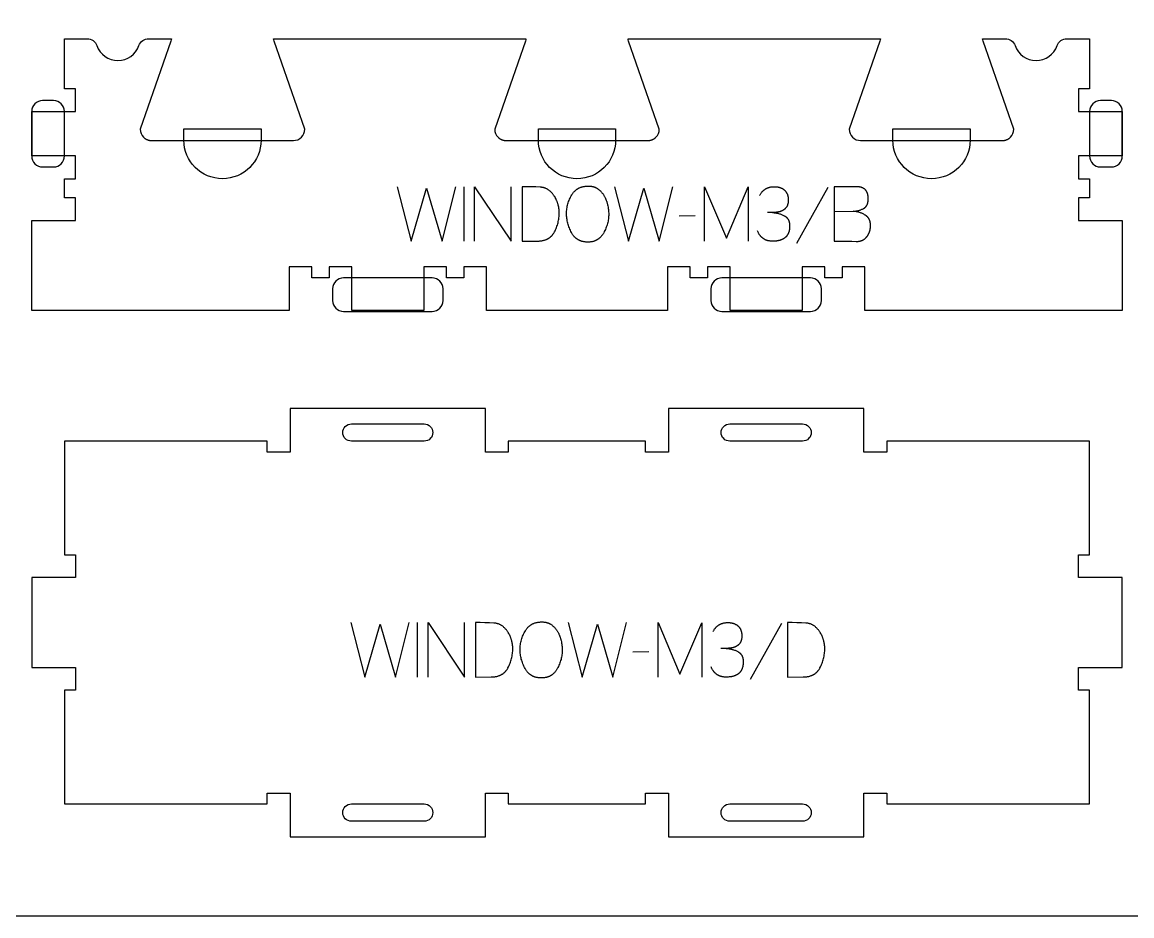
# Model space of a CAD drawing. Extents: x 0 to 4485, y 0 to 8771.
# Drawn here: x 1593 to 2203, y 3763 to 4254 of the extents above; entities that cross this region are included whole.
import ezdxf

# ---------------------------------------------------------------- set-up
doc = ezdxf.new("R2010")
doc.units = 0
for name, color, linetype in [('0_SHEET_SPRUCEPLY_2440X122', 1, 'CONTINUOUS'), ('1_ANYTOOL_1MMDEEP_LABELS_S', 2, 'CONTINUOUS'), ('3_ANYTOOL_CUTTHROUGH_INSID', 4, 'CONTINUOUS'), ('4_ANYTOOL_CUTTHROUGH_OUTSI', 5, 'CONTINUOUS'), ('5_ANYTOOL_HALF_MILL_9MM_IN', 3, 'CONTINUOUS')]:
    doc.layers.add(name, color=color, linetype=linetype)

msp = doc.modelspace()

# ---------------------------------------------------------------- linework, layer by layer
at = {"layer": '0_SHEET_SPRUCEPLY_2440X122'}
msp.add_lwpolyline([(371.7, 4982.59), (371.7, 3762.59), (2811.7, 3762.59), (2811.7, 4982.59)], close=True, dxfattribs=at)
at = {"layer": '1_ANYTOOL_1MMDEEP_LABELS_S', "color": 2}
for points in [[(1799.27, 4163.51), (1806.98, 4133.51), (1815.42, 4162.61), (1823.91, 4133.51), (1831.41, 4163.51)], [(1835.78, 4163.51), (1835.78, 4133.51)], [(1841.78, 4133.51), (1841.78, 4163.51), (1861.84, 4133.51), (1861.84, 4163.51)], [(1918.67, 4163.51), (1926.38, 4133.51), (1934.82, 4162.61), (1943.31, 4133.51), (1950.81, 4163.51)], [(1968.17, 4133.51), (1968.17, 4163.51), (1980.17, 4135.14), (1992.17, 4163.38), (1992.17, 4133.51)], [(1998.42, 4158.58), (1998.58, 4158.89), (1998.75, 4159.18), (1998.92, 4159.46), (1999.09, 4159.74), (1999.28, 4160), (1999.47, 4160.26), (1999.66, 4160.5), (1999.76, 4160.62), (1999.87, 4160.74), (1999.97, 4160.85), (2000.08, 4160.97), (2000.18, 4161.07), (2000.29, 4161.18), (2000.4, 4161.29), (2000.51, 4161.39), (2000.62, 4161.49), (2000.74, 4161.59), (2000.86, 4161.68), (2000.97, 4161.77), (2001.09, 4161.86), (2001.21, 4161.95), (2001.34, 4162.04), (2001.46, 4162.12), (2001.59, 4162.2), (2001.71, 4162.28), (2001.84, 4162.36), (2001.97, 4162.43), (2002.1, 4162.5), (2002.24, 4162.57), (2002.37, 4162.63), (2002.51, 4162.7), (2002.65, 4162.76), (2002.79, 4162.82), (2002.93, 4162.87), (2003.07, 4162.93), (2003.21, 4162.98), (2003.36, 4163.03), (2003.51, 4163.08), (2003.66, 4163.12), (2003.96, 4163.2), (2004.27, 4163.28), (2004.58, 4163.34), (2004.91, 4163.39), (2005.23, 4163.43), (2005.57, 4163.47), (2005.91, 4163.49), (2006.26, 4163.51), (2006.61, 4163.51), (2006.82, 4163.51), (2007.03, 4163.5), (2007.23, 4163.49), (2007.44, 4163.48), (2007.64, 4163.47), (2007.83, 4163.45), (2008.03, 4163.42), (2008.22, 4163.39), (2008.41, 4163.36), (2008.6, 4163.33), (2008.79, 4163.29), (2008.97, 4163.25), (2009.15, 4163.2), (2009.33, 4163.15), (2009.51, 4163.1), (2009.68, 4163.04), (2009.85, 4162.98), (2010.02, 4162.91), (2010.18, 4162.85), (2010.35, 4162.77), (2010.51, 4162.7), (2010.67, 4162.62), (2010.82, 4162.54), (2010.98, 4162.45), (2011.13, 4162.36), (2011.28, 4162.27), (2011.42, 4162.17), (2011.57, 4162.07), (2011.71, 4161.96), (2011.85, 4161.85), (2011.98, 4161.74), (2012.12, 4161.63), (2012.25, 4161.51), (2012.37, 4161.38), (2012.49, 4161.26), (2012.61, 4161.13), (2012.73, 4161), (2012.84, 4160.86), (2012.94, 4160.72), (2013.04, 4160.58), (2013.14, 4160.44), (2013.23, 4160.29), (2013.32, 4160.14), (2013.4, 4159.99), (2013.48, 4159.83), (2013.56, 4159.67), (2013.63, 4159.51), (2013.7, 4159.34), (2013.76, 4159.17), (2013.82, 4159), (2013.87, 4158.83), (2013.92, 4158.65), (2013.97, 4158.47), (2014.01, 4158.28), (2014.05, 4158.1), (2014.08, 4157.91), (2014.11, 4157.71), (2014.13, 4157.51), (2014.16, 4157.31), (2014.17, 4157.11), (2014.18, 4156.91), (2014.19, 4156.7), (2014.2, 4156.48), (2014.19, 4155.93), (2014.18, 4155.59), (2014.15, 4155.27), (2014.12, 4154.96), (2014.08, 4154.66), (2014.06, 4154.51), (2014.03, 4154.37), (2014, 4154.22), (2013.97, 4154.09), (2013.94, 4153.95), (2013.91, 4153.81), (2013.87, 4153.68), (2013.83, 4153.55), (2013.79, 4153.43), (2013.74, 4153.31), (2013.7, 4153.18), (2013.65, 4153.07), (2013.6, 4152.95), (2013.54, 4152.84), (2013.49, 4152.73), (2013.43, 4152.62), (2013.37, 4152.51), (2013.31, 4152.41), (2013.24, 4152.31), (2013.18, 4152.21), (2013.11, 4152.12), (2013.04, 4152.03), (2012.89, 4151.85), (2012.74, 4151.67), (2012.58, 4151.51), (2012.42, 4151.35), (2012.34, 4151.27), (2012.26, 4151.2), (2012.18, 4151.13), (2012.09, 4151.05), (2012.01, 4150.98), (2011.92, 4150.91), (2011.83, 4150.85), (2011.74, 4150.78), (2011.65, 4150.72), (2011.56, 4150.66), (2011.47, 4150.6), (2011.37, 4150.54), (2011.28, 4150.48), (2011.18, 4150.43), (2011.09, 4150.37), (2010.99, 4150.32), (2010.89, 4150.27), (2010.79, 4150.22), (2010.69, 4150.18), (2010.59, 4150.13), (2010.48, 4150.09), (2010.38, 4150.05), (2010.17, 4149.97), (2009.95, 4149.9), (2009.73, 4149.83), (2009.51, 4149.76), (2009.29, 4149.7), (2009.07, 4149.65), (2008.84, 4149.6), (2008.61, 4149.55), (2008.38, 4149.51), (2008.15, 4149.47), (2007.91, 4149.44), (2007.68, 4149.41), (2007.44, 4149.38), (2007.2, 4149.36), (2006.95, 4149.35), (2006.71, 4149.33), (2006.46, 4149.33), (2002.75, 4149.28)], [(2035.97, 4163.04), (2018.78, 4132.27)], [(2039.39, 4149.84), (2049.94, 4149.97), (2050.34, 4150), (2050.73, 4150.04), (2051.12, 4150.09), (2051.5, 4150.15), (2051.88, 4150.21), (2052.25, 4150.29), (2052.61, 4150.37), (2052.97, 4150.47), (2053.33, 4150.57), (2053.68, 4150.68), (2054.02, 4150.8), (2054.36, 4150.93), (2054.69, 4151.07), (2055.02, 4151.21), (2055.34, 4151.37), (2055.66, 4151.53), (2055.74, 4151.58), (2055.81, 4151.62), (2055.89, 4151.67), (2055.96, 4151.71), (2056.04, 4151.76), (2056.11, 4151.81), (2056.18, 4151.86), (2056.25, 4151.91), (2056.31, 4151.97), (2056.38, 4152.02), (2056.45, 4152.08), (2056.51, 4152.14), (2056.57, 4152.2), (2056.64, 4152.26), (2056.7, 4152.32), (2056.76, 4152.38), (2056.81, 4152.45), (2056.87, 4152.51), (2056.93, 4152.58), (2056.98, 4152.65), (2057.03, 4152.72), (2057.09, 4152.79), (2057.14, 4152.87), (2057.19, 4152.94), (2057.23, 4153.02), (2057.28, 4153.09), (2057.33, 4153.17), (2057.37, 4153.25), (2057.42, 4153.33), (2057.46, 4153.42), (2057.5, 4153.5), (2057.54, 4153.58), (2057.58, 4153.67), (2057.62, 4153.76), (2057.69, 4153.94), (2057.75, 4154.13), (2057.81, 4154.32), (2057.87, 4154.51), (2057.92, 4154.72), (2057.97, 4154.92), (2058.01, 4155.14), (2058.05, 4155.36), (2058.08, 4155.58), (2058.1, 4155.81), (2058.13, 4156.04), (2058.14, 4156.29), (2058.16, 4156.53), (2058.16, 4156.78), (2058.17, 4157.04), (2058.16, 4157.44), (2058.15, 4157.63), (2058.14, 4157.82), (2058.13, 4158.01), (2058.11, 4158.2), (2058.09, 4158.38), (2058.06, 4158.56), (2058.03, 4158.73), (2058, 4158.9), (2057.97, 4159.07), (2057.93, 4159.24), (2057.89, 4159.4), (2057.85, 4159.56), (2057.8, 4159.72), (2057.75, 4159.87), (2057.69, 4160.02), (2057.64, 4160.17), (2057.58, 4160.31), (2057.51, 4160.45), (2057.45, 4160.59), (2057.38, 4160.72), (2057.3, 4160.86), (2057.23, 4160.98), (2057.15, 4161.11), (2057.06, 4161.23), (2056.98, 4161.35), (2056.89, 4161.46), (2056.79, 4161.58), (2056.7, 4161.68), (2056.6, 4161.79), (2056.49, 4161.89), (2056.39, 4161.99), (2056.28, 4162.09), (2056.17, 4162.18), (2056.05, 4162.27), (2055.93, 4162.36), (2055.81, 4162.44), (2055.68, 4162.52), (2055.55, 4162.6), (2055.42, 4162.68), (2055.29, 4162.75), (2055.15, 4162.81), (2055.01, 4162.88), (2054.86, 4162.94), (2054.71, 4163), (2054.56, 4163.05), (2054.41, 4163.11), (2054.25, 4163.16), (2054.09, 4163.2), (2053.92, 4163.24), (2053.75, 4163.28), (2053.58, 4163.32), (2053.41, 4163.35), (2053.23, 4163.38), (2053.05, 4163.41), (2052.86, 4163.43), (2052.68, 4163.45), (2052.48, 4163.47), (2052.29, 4163.49), (2051.89, 4163.51), (2051.48, 4163.51), (2039.39, 4163.51)], [(2039.39, 4163.51), (2039.39, 4133.51), (2049.08, 4133.51), (2051.61, 4133.43), (2051.84, 4133.42), (2052.06, 4133.42), (2052.29, 4133.43), (2052.51, 4133.44), (2052.72, 4133.46), (2052.93, 4133.48), (2053.14, 4133.51), (2053.35, 4133.54), (2053.55, 4133.58), (2053.76, 4133.62), (2053.95, 4133.67), (2054.15, 4133.73), (2054.34, 4133.79), (2054.53, 4133.86), (2054.71, 4133.93), (2054.89, 4134.01), (2055.07, 4134.09), (2055.25, 4134.18), (2055.42, 4134.28), (2055.59, 4134.38), (2055.75, 4134.48), (2055.92, 4134.6), (2056.08, 4134.71), (2056.23, 4134.84), (2056.39, 4134.96), (2056.54, 4135.1), (2056.68, 4135.24), (2056.83, 4135.38), (2056.97, 4135.53), (2057.11, 4135.69), (2057.24, 4135.85), (2057.37, 4136.02), (2057.5, 4136.19), (2057.62, 4136.36), (2057.74, 4136.53), (2057.86, 4136.71), (2057.97, 4136.88), (2058.08, 4137.06), (2058.18, 4137.24), (2058.28, 4137.42), (2058.38, 4137.6), (2058.47, 4137.78), (2058.56, 4137.96), (2058.64, 4138.14), (2058.72, 4138.33), (2058.79, 4138.51), (2058.87, 4138.7), (2058.93, 4138.88), (2058.99, 4139.07), (2059.05, 4139.26), (2059.11, 4139.45), (2059.16, 4139.65), (2059.21, 4139.84), (2059.25, 4140.03), (2059.29, 4140.23), (2059.32, 4140.43), (2059.35, 4140.62), (2059.38, 4140.82), (2059.4, 4141.02), (2059.42, 4141.22), (2059.43, 4141.43), (2059.44, 4141.63), (2059.45, 4141.83), (2059.45, 4142.04), (2059.45, 4142.29), (2059.44, 4142.54), (2059.43, 4142.78), (2059.41, 4143.02), (2059.38, 4143.26), (2059.35, 4143.49), (2059.31, 4143.71), (2059.27, 4143.93), (2059.22, 4144.15), (2059.17, 4144.36), (2059.11, 4144.57), (2059.04, 4144.77), (2058.97, 4144.97), (2058.89, 4145.16), (2058.81, 4145.35), (2058.72, 4145.54), (2058.68, 4145.63), (2058.63, 4145.72), (2058.58, 4145.81), (2058.53, 4145.89), (2058.48, 4145.98), (2058.42, 4146.07), (2058.37, 4146.15), (2058.31, 4146.23), (2058.26, 4146.32), (2058.2, 4146.4), (2058.14, 4146.48), (2058.07, 4146.55), (2058.01, 4146.63), (2057.95, 4146.71), (2057.88, 4146.78), (2057.81, 4146.86), (2057.74, 4146.93), (2057.67, 4147), (2057.6, 4147.07), (2057.53, 4147.14), (2057.45, 4147.21), (2057.38, 4147.28), (2057.22, 4147.41), (2057.06, 4147.54), (2056.89, 4147.66), (2056.72, 4147.78), (2056.54, 4147.89), (2056.17, 4148.11), (2055.8, 4148.31), (2055.42, 4148.5), (2055.03, 4148.69), (2054.64, 4148.86), (2054.24, 4149.02), (2053.84, 4149.16), (2053.43, 4149.3), (2053.01, 4149.42), (2052.59, 4149.54), (2052.17, 4149.64), (2051.73, 4149.73), (2051.29, 4149.8), (2050.85, 4149.87), (2050.4, 4149.93), (2049.94, 4149.97)], [(2005.54, 4149.28), (2005.97, 4149.26), (2006.41, 4149.22), (2006.84, 4149.17), (2007.26, 4149.11), (2007.68, 4149.04), (2008.09, 4148.96), (2008.51, 4148.87), (2008.91, 4148.76), (2009.31, 4148.65), (2009.71, 4148.52), (2010.11, 4148.39), (2010.5, 4148.24), (2010.88, 4148.08), (2011.26, 4147.92), (2011.64, 4147.74), (2012.01, 4147.55), (2012.19, 4147.45), (2012.37, 4147.34), (2012.45, 4147.29), (2012.54, 4147.23), (2012.62, 4147.18), (2012.7, 4147.12), (2012.78, 4147.06), (2012.86, 4147), (2012.94, 4146.94), (2013.01, 4146.87), (2013.09, 4146.81), (2013.16, 4146.74), (2013.23, 4146.68), (2013.3, 4146.61), (2013.37, 4146.54), (2013.44, 4146.47), (2013.5, 4146.4), (2013.57, 4146.33), (2013.63, 4146.26), (2013.69, 4146.18), (2013.75, 4146.1), (2013.81, 4146.03), (2013.87, 4145.95), (2013.92, 4145.87), (2013.98, 4145.79), (2014.03, 4145.71), (2014.08, 4145.62), (2014.13, 4145.54), (2014.18, 4145.45), (2014.23, 4145.37), (2014.27, 4145.28), (2014.32, 4145.19), (2014.36, 4145.1), (2014.4, 4145.01), (2014.44, 4144.91), (2014.48, 4144.82), (2014.55, 4144.63), (2014.62, 4144.43), (2014.68, 4144.23), (2014.73, 4144.03), (2014.78, 4143.81), (2014.82, 4143.6), (2014.86, 4143.38), (2014.89, 4143.15), (2014.92, 4142.92), (2014.94, 4142.69), (2014.95, 4142.45), (2014.96, 4142.2), (2014.97, 4141.95), (2014.96, 4141.68), (2014.96, 4141.4), (2014.94, 4141.13), (2014.93, 4140.87), (2014.91, 4140.61), (2014.88, 4140.36), (2014.85, 4140.11), (2014.81, 4139.86), (2014.77, 4139.62), (2014.72, 4139.39), (2014.67, 4139.16), (2014.62, 4138.93), (2014.56, 4138.72), (2014.49, 4138.5), (2014.42, 4138.29), (2014.34, 4138.09), (2014.26, 4137.89), (2014.18, 4137.69), (2014.09, 4137.5), (2014, 4137.32), (2013.9, 4137.14), (2013.79, 4136.96), (2013.68, 4136.79), (2013.57, 4136.63), (2013.45, 4136.47), (2013.33, 4136.31), (2013.2, 4136.16), (2013.13, 4136.09), (2013.06, 4136.02), (2012.99, 4135.94), (2012.92, 4135.87), (2012.85, 4135.81), (2012.78, 4135.74), (2012.71, 4135.67), (2012.63, 4135.61), (2012.48, 4135.48), (2012.32, 4135.36), (2012.16, 4135.24), (2012, 4135.13), (2011.83, 4135.02), (2011.66, 4134.91), (2011.48, 4134.81), (2011.31, 4134.71), (2011.12, 4134.62), (2010.94, 4134.53), (2010.75, 4134.44), (2010.56, 4134.36), (2010.36, 4134.28), (2010.16, 4134.21), (2009.96, 4134.14), (2009.75, 4134.07), (2009.54, 4134), (2009.33, 4133.94), (2009.11, 4133.89), (2008.89, 4133.84), (2008.67, 4133.79), (2008.44, 4133.74), (2008.21, 4133.7), (2007.98, 4133.67), (2007.74, 4133.63), (2007.25, 4133.58), (2006.75, 4133.54), (2006.24, 4133.52), (2005.71, 4133.51), (2005.33, 4133.52), (2004.95, 4133.53), (2004.59, 4133.56), (2004.23, 4133.6), (2003.88, 4133.65), (2003.7, 4133.68), (2003.53, 4133.71), (2003.36, 4133.75), (2003.2, 4133.78), (2003.03, 4133.82), (2002.87, 4133.87), (2002.71, 4133.91), (2002.55, 4133.96), (2002.39, 4134.01), (2002.24, 4134.07), (2002.08, 4134.13), (2001.93, 4134.18), (2001.78, 4134.25), (2001.63, 4134.31), (2001.49, 4134.38), (2001.35, 4134.45), (2001.2, 4134.53), (2001.06, 4134.6), (2000.93, 4134.68), (2000.79, 4134.76), (2000.66, 4134.85), (2000.52, 4134.94), (2000.39, 4135.03), (2000.26, 4135.12), (2000.14, 4135.22), (2000.01, 4135.31), (1999.89, 4135.42), (1999.77, 4135.52), (1999.65, 4135.63), (1999.53, 4135.74), (1999.42, 4135.85), (1999.31, 4135.97), (1999.2, 4136.08), (1999.09, 4136.21), (1998.98, 4136.33), (1998.87, 4136.46), (1998.77, 4136.59), (1998.67, 4136.72), (1998.57, 4136.85), (1998.47, 4136.99), (1998.38, 4137.13), (1998.28, 4137.27), (1998.19, 4137.42), (1998.1, 4137.57), (1997.93, 4137.88), (1997.76, 4138.19), (1997.6, 4138.52), (1997.45, 4138.86), (1997.31, 4139.21)], [(1963.02, 4147.4), (1954.24, 4147.31)], [(1773.73, 3923.84), (1781.44, 3893.84), (1789.89, 3922.94), (1798.37, 3893.84), (1805.87, 3923.84)], [(1810.24, 3923.84), (1810.24, 3893.84)], [(1816.24, 3893.84), (1816.24, 3923.84), (1836.3, 3893.84), (1836.3, 3923.84)], [(1893.13, 3923.84), (1900.84, 3893.84), (1909.29, 3922.94), (1917.77, 3893.84), (1925.27, 3923.84)], [(1942.63, 3893.84), (1942.63, 3923.84), (1954.63, 3895.47), (1966.63, 3923.71), (1966.63, 3893.84)], [(1972.89, 3918.91), (1973.05, 3919.21), (1973.21, 3919.51), (1973.38, 3919.79), (1973.56, 3920.07), (1973.74, 3920.33), (1973.93, 3920.59), (1974.13, 3920.83), (1974.23, 3920.95), (1974.33, 3921.07), (1974.43, 3921.18), (1974.54, 3921.29), (1974.65, 3921.4), (1974.75, 3921.51), (1974.86, 3921.61), (1974.98, 3921.72), (1975.09, 3921.82), (1975.2, 3921.91), (1975.32, 3922.01), (1975.44, 3922.1), (1975.56, 3922.19), (1975.68, 3922.28), (1975.8, 3922.36), (1975.92, 3922.45), (1976.05, 3922.53), (1976.18, 3922.61), (1976.31, 3922.68), (1976.44, 3922.76), (1976.57, 3922.83), (1976.7, 3922.9), (1976.84, 3922.96), (1976.97, 3923.03), (1977.11, 3923.09), (1977.25, 3923.15), (1977.39, 3923.2), (1977.53, 3923.26), (1977.68, 3923.31), (1977.82, 3923.36), (1977.97, 3923.4), (1978.12, 3923.45), (1978.42, 3923.53), (1978.73, 3923.6), (1979.05, 3923.67), (1979.37, 3923.72), (1979.7, 3923.76), (1980.03, 3923.8), (1980.37, 3923.82), (1980.72, 3923.83), (1981.07, 3923.84), (1981.28, 3923.84), (1981.49, 3923.83), (1981.7, 3923.82), (1981.9, 3923.81), (1982.1, 3923.79), (1982.3, 3923.77), (1982.49, 3923.75), (1982.69, 3923.72), (1982.88, 3923.69), (1983.07, 3923.65), (1983.25, 3923.62), (1983.43, 3923.57), (1983.62, 3923.53), (1983.79, 3923.48), (1983.97, 3923.42), (1984.14, 3923.37), (1984.31, 3923.31), (1984.48, 3923.24), (1984.65, 3923.17), (1984.81, 3923.1), (1984.97, 3923.03), (1985.13, 3922.95), (1985.29, 3922.86), (1985.44, 3922.78), (1985.59, 3922.69), (1985.74, 3922.59), (1985.89, 3922.5), (1986.03, 3922.39), (1986.17, 3922.29), (1986.31, 3922.18), (1986.45, 3922.07), (1986.58, 3921.95), (1986.71, 3921.83), (1986.84, 3921.71), (1986.96, 3921.59), (1987.08, 3921.46), (1987.19, 3921.32), (1987.3, 3921.19), (1987.4, 3921.05), (1987.51, 3920.91), (1987.6, 3920.77), (1987.69, 3920.62), (1987.78, 3920.47), (1987.87, 3920.32), (1987.95, 3920.16), (1988.02, 3920), (1988.09, 3919.84), (1988.16, 3919.67), (1988.22, 3919.5), (1988.28, 3919.33), (1988.34, 3919.15), (1988.39, 3918.98), (1988.43, 3918.8), (1988.47, 3918.61), (1988.51, 3918.42), (1988.54, 3918.23), (1988.57, 3918.04), (1988.6, 3917.84), (1988.62, 3917.64), (1988.64, 3917.44), (1988.65, 3917.23), (1988.66, 3917.02), (1988.66, 3916.81), (1988.65, 3916.25), (1988.64, 3915.92), (1988.62, 3915.6), (1988.59, 3915.29), (1988.55, 3914.98), (1988.52, 3914.84), (1988.5, 3914.69), (1988.47, 3914.55), (1988.44, 3914.41), (1988.4, 3914.28), (1988.37, 3914.14), (1988.33, 3914.01), (1988.29, 3913.88), (1988.25, 3913.76), (1988.21, 3913.63), (1988.16, 3913.51), (1988.11, 3913.39), (1988.06, 3913.28), (1988.01, 3913.16), (1987.95, 3913.05), (1987.89, 3912.95), (1987.83, 3912.84), (1987.77, 3912.74), (1987.71, 3912.64), (1987.64, 3912.54), (1987.57, 3912.45), (1987.5, 3912.35), (1987.35, 3912.17), (1987.2, 3912), (1987.05, 3911.84), (1986.89, 3911.68), (1986.81, 3911.6), (1986.72, 3911.53), (1986.64, 3911.45), (1986.56, 3911.38), (1986.47, 3911.31), (1986.38, 3911.24), (1986.29, 3911.18), (1986.21, 3911.11), (1986.11, 3911.05), (1986.02, 3910.98), (1985.93, 3910.92), (1985.84, 3910.87), (1985.74, 3910.81), (1985.65, 3910.75), (1985.55, 3910.7), (1985.45, 3910.65), (1985.35, 3910.6), (1985.25, 3910.55), (1985.15, 3910.5), (1985.05, 3910.46), (1984.95, 3910.42), (1984.84, 3910.37), (1984.63, 3910.3), (1984.41, 3910.22), (1984.2, 3910.15), (1983.98, 3910.09), (1983.76, 3910.03), (1983.53, 3909.98), (1983.31, 3909.92), (1983.08, 3909.88), (1982.85, 3909.84), (1982.61, 3909.8), (1982.38, 3909.76), (1982.14, 3909.73), (1981.9, 3909.71), (1981.66, 3909.69), (1981.42, 3909.67), (1981.17, 3909.66), (1980.92, 3909.65), (1977.22, 3909.61)], [(2010.43, 3923.37), (1993.24, 3892.6)], [(1937.49, 3907.72), (1928.7, 3907.64)], [(1980, 3909.61), (1980.44, 3909.58), (1980.87, 3909.55), (1981.3, 3909.5), (1981.72, 3909.44), (1982.14, 3909.37), (1982.56, 3909.29), (1982.97, 3909.19), (1983.38, 3909.09), (1983.78, 3908.98), (1984.18, 3908.85), (1984.57, 3908.72), (1984.96, 3908.57), (1985.34, 3908.41), (1985.72, 3908.24), (1986.1, 3908.06), (1986.47, 3907.87), (1986.65, 3907.77), (1986.83, 3907.67), (1986.92, 3907.61), (1987, 3907.56), (1987.08, 3907.5), (1987.17, 3907.44), (1987.25, 3907.39), (1987.32, 3907.33), (1987.4, 3907.26), (1987.48, 3907.2), (1987.55, 3907.14), (1987.63, 3907.07), (1987.7, 3907.01), (1987.77, 3906.94), (1987.84, 3906.87), (1987.9, 3906.8), (1987.97, 3906.73), (1988.03, 3906.66), (1988.1, 3906.58), (1988.16, 3906.51), (1988.22, 3906.43), (1988.27, 3906.35), (1988.33, 3906.28), (1988.39, 3906.2), (1988.44, 3906.12), (1988.49, 3906.03), (1988.55, 3905.95), (1988.6, 3905.87), (1988.64, 3905.78), (1988.69, 3905.69), (1988.74, 3905.61), (1988.78, 3905.52), (1988.82, 3905.43), (1988.86, 3905.33), (1988.9, 3905.24), (1988.94, 3905.15), (1989.01, 3904.96), (1989.08, 3904.76), (1989.14, 3904.56), (1989.2, 3904.35), (1989.25, 3904.14), (1989.29, 3903.93), (1989.33, 3903.71), (1989.36, 3903.48), (1989.38, 3903.25), (1989.4, 3903.02), (1989.42, 3902.78), (1989.43, 3902.53), (1989.43, 3902.28), (1989.43, 3902), (1989.42, 3901.73), (1989.41, 3901.46), (1989.39, 3901.2), (1989.37, 3900.94), (1989.34, 3900.68), (1989.31, 3900.43), (1989.27, 3900.19), (1989.23, 3899.95), (1989.19, 3899.72), (1989.14, 3899.49), (1989.08, 3899.26), (1989.02, 3899.04), (1988.95, 3898.83), (1988.88, 3898.62), (1988.81, 3898.41), (1988.73, 3898.21), (1988.64, 3898.02), (1988.55, 3897.83), (1988.46, 3897.64), (1988.36, 3897.46), (1988.26, 3897.29), (1988.15, 3897.12), (1988.03, 3896.95), (1987.91, 3896.79), (1987.79, 3896.64), (1987.66, 3896.49), (1987.59, 3896.41), (1987.53, 3896.34), (1987.46, 3896.27), (1987.39, 3896.2), (1987.32, 3896.13), (1987.25, 3896.07), (1987.17, 3896), (1987.1, 3895.94), (1986.94, 3895.81), (1986.79, 3895.69), (1986.63, 3895.57), (1986.46, 3895.46), (1986.29, 3895.35), (1986.12, 3895.24), (1985.95, 3895.14), (1985.77, 3895.04), (1985.59, 3894.95), (1985.4, 3894.86), (1985.21, 3894.77), (1985.02, 3894.69), (1984.83, 3894.61), (1984.63, 3894.53), (1984.42, 3894.46), (1984.22, 3894.4), (1984.01, 3894.33), (1983.8, 3894.27), (1983.58, 3894.22), (1983.36, 3894.16), (1983.13, 3894.12), (1982.91, 3894.07), (1982.68, 3894.03), (1982.44, 3893.99), (1982.2, 3893.96), (1981.72, 3893.91), (1981.22, 3893.87), (1980.7, 3893.85), (1980.17, 3893.84), (1979.79, 3893.84), (1979.42, 3893.86), (1979.05, 3893.89), (1978.69, 3893.93), (1978.34, 3893.98), (1978.17, 3894.01), (1978, 3894.04), (1977.83, 3894.07), (1977.66, 3894.11), (1977.5, 3894.15), (1977.33, 3894.19), (1977.17, 3894.24), (1977.01, 3894.29), (1976.86, 3894.34), (1976.7, 3894.4), (1976.55, 3894.45), (1976.4, 3894.51), (1976.25, 3894.57), (1976.1, 3894.64), (1975.95, 3894.71), (1975.81, 3894.78), (1975.67, 3894.85), (1975.53, 3894.93), (1975.39, 3895.01), (1975.25, 3895.09), (1975.12, 3895.18), (1974.99, 3895.26), (1974.86, 3895.35), (1974.73, 3895.45), (1974.6, 3895.54), (1974.48, 3895.64), (1974.36, 3895.74), (1974.23, 3895.85), (1974.12, 3895.96), (1974, 3896.07), (1973.88, 3896.18), (1973.77, 3896.29), (1973.66, 3896.41), (1973.55, 3896.53), (1973.44, 3896.66), (1973.34, 3896.78), (1973.24, 3896.91), (1973.13, 3897.04), (1973.03, 3897.18), (1972.94, 3897.32), (1972.84, 3897.46), (1972.75, 3897.6), (1972.66, 3897.75), (1972.57, 3897.9), (1972.39, 3898.2), (1972.23, 3898.52), (1972.07, 3898.85), (1971.92, 3899.19), (1971.77, 3899.54)]]:
    msp.add_lwpolyline(points, dxfattribs=at)
for points in [[(1867.88, 4163.51), (1867.88, 4133.51), (1876.41, 4133.6), (1876.82, 4133.61), (1877.22, 4133.63), (1877.62, 4133.66), (1878.01, 4133.69), (1878.39, 4133.74), (1878.76, 4133.8), (1879.12, 4133.87), (1879.48, 4133.94), (1879.83, 4134.03), (1880.17, 4134.12), (1880.5, 4134.23), (1880.82, 4134.34), (1881.14, 4134.47), (1881.3, 4134.53), (1881.45, 4134.6), (1881.6, 4134.67), (1881.75, 4134.74), (1881.9, 4134.82), (1882.04, 4134.89), (1882.19, 4134.97), (1882.33, 4135.05), (1882.47, 4135.14), (1882.61, 4135.23), (1882.74, 4135.31), (1882.88, 4135.41), (1883.01, 4135.5), (1883.14, 4135.6), (1883.27, 4135.69), (1883.39, 4135.8), (1883.52, 4135.9), (1883.64, 4136), (1883.76, 4136.11), (1883.88, 4136.22), (1883.99, 4136.33), (1884.11, 4136.45), (1884.22, 4136.57), (1884.33, 4136.69), (1884.44, 4136.81), (1884.54, 4136.93), (1884.65, 4137.06), (1884.75, 4137.19), (1884.85, 4137.32), (1884.95, 4137.45), (1885.05, 4137.59), (1885.14, 4137.73), (1885.32, 4138.01), (1885.5, 4138.31), (1885.67, 4138.61), (1885.98, 4139.23), (1886.28, 4139.85), (1886.55, 4140.49), (1886.81, 4141.12), (1887.04, 4141.76), (1887.26, 4142.41), (1887.45, 4143.06), (1887.63, 4143.72), (1887.78, 4144.39), (1887.91, 4145.06), (1888.02, 4145.73), (1888.12, 4146.41), (1888.19, 4147.1), (1888.24, 4147.79), (1888.27, 4148.49), (1888.28, 4149.2), (1888.27, 4149.79), (1888.24, 4150.39), (1888.19, 4150.97), (1888.12, 4151.55), (1888.04, 4152.12), (1887.99, 4152.41), (1887.93, 4152.69), (1887.87, 4152.97), (1887.8, 4153.25), (1887.73, 4153.53), (1887.66, 4153.8), (1887.58, 4154.08), (1887.49, 4154.35), (1887.4, 4154.63), (1887.31, 4154.9), (1887.21, 4155.16), (1887.11, 4155.43), (1887, 4155.7), (1886.88, 4155.96), (1886.64, 4156.49), (1886.38, 4157.01), (1886.1, 4157.52), (1885.79, 4158.03), (1885.6, 4158.33), (1885.4, 4158.63), (1885.2, 4158.92), (1885, 4159.19), (1884.79, 4159.46), (1884.58, 4159.72), (1884.36, 4159.97), (1884.14, 4160.22), (1883.92, 4160.45), (1883.7, 4160.67), (1883.47, 4160.88), (1883.24, 4161.09), (1883, 4161.28), (1882.76, 4161.47), (1882.52, 4161.65), (1882.27, 4161.81), (1882.03, 4161.97), (1881.77, 4162.12), (1881.52, 4162.26), (1881.26, 4162.39), (1881, 4162.51), (1880.73, 4162.62), (1880.46, 4162.73), (1880.19, 4162.82), (1879.91, 4162.9), (1879.63, 4162.98), (1879.35, 4163.04), (1879.07, 4163.1), (1878.78, 4163.15), (1878.48, 4163.18), (1878.19, 4163.21), (1877.89, 4163.23), (1875.45, 4163.34), (1872.97, 4163.42), (1870.45, 4163.48)], [(1904.35, 4163.85), (1904.72, 4163.85), (1905.09, 4163.83), (1905.45, 4163.8), (1905.8, 4163.76), (1905.97, 4163.74), (1906.14, 4163.71), (1906.31, 4163.68), (1906.48, 4163.65), (1906.64, 4163.61), (1906.8, 4163.57), (1906.97, 4163.53), (1907.13, 4163.48), (1907.29, 4163.44), (1907.44, 4163.39), (1907.6, 4163.33), (1907.75, 4163.28), (1907.9, 4163.22), (1908.05, 4163.16), (1908.2, 4163.09), (1908.35, 4163.02), (1908.49, 4162.95), (1908.63, 4162.88), (1908.77, 4162.8), (1908.91, 4162.72), (1909.05, 4162.64), (1909.19, 4162.55), (1909.32, 4162.47), (1909.45, 4162.38), (1909.71, 4162.19), (1909.96, 4161.99), (1910.21, 4161.79), (1910.45, 4161.59), (1910.69, 4161.37), (1910.92, 4161.16), (1911.15, 4160.93), (1911.36, 4160.7), (1911.58, 4160.46), (1911.78, 4160.22), (1911.98, 4159.97), (1912.18, 4159.71), (1912.37, 4159.45), (1912.55, 4159.18), (1912.73, 4158.91), (1912.9, 4158.63), (1913.07, 4158.34), (1913.23, 4158.05), (1913.38, 4157.76), (1913.53, 4157.46), (1913.67, 4157.16), (1913.81, 4156.86), (1913.94, 4156.55), (1914.07, 4156.24), (1914.19, 4155.92), (1914.3, 4155.6), (1914.41, 4155.28), (1914.52, 4154.95), (1914.61, 4154.62), (1914.71, 4154.29), (1914.79, 4153.95), (1914.87, 4153.61), (1915.02, 4152.93), (1915.15, 4152.25), (1915.25, 4151.58), (1915.34, 4150.92), (1915.41, 4150.27), (1915.46, 4149.62), (1915.48, 4148.98), (1915.49, 4148.34), (1915.48, 4147.7), (1915.45, 4147.06), (1915.4, 4146.43), (1915.32, 4145.79), (1915.22, 4145.15), (1915.11, 4144.51), (1914.97, 4143.88), (1914.8, 4143.24), (1914.62, 4142.6), (1914.41, 4141.96), (1914.19, 4141.33), (1913.94, 4140.69), (1913.67, 4140.05), (1913.38, 4139.41), (1913.07, 4138.78), (1912.73, 4138.14), (1912.55, 4137.83), (1912.37, 4137.52), (1912.18, 4137.23), (1911.99, 4136.94), (1911.79, 4136.67), (1911.58, 4136.41), (1911.37, 4136.15), (1911.15, 4135.91), (1911.04, 4135.79), (1910.92, 4135.67), (1910.81, 4135.56), (1910.69, 4135.45), (1910.57, 4135.34), (1910.45, 4135.24), (1910.33, 4135.13), (1910.21, 4135.03), (1910.08, 4134.93), (1909.96, 4134.84), (1909.83, 4134.74), (1909.7, 4134.65), (1909.57, 4134.57), (1909.44, 4134.48), (1909.3, 4134.4), (1909.17, 4134.31), (1909.03, 4134.24), (1908.89, 4134.16), (1908.75, 4134.09), (1908.61, 4134.02), (1908.47, 4133.95), (1908.32, 4133.88), (1908.18, 4133.82), (1908.03, 4133.76), (1907.88, 4133.7), (1907.73, 4133.64), (1907.57, 4133.59), (1907.42, 4133.54), (1907.11, 4133.44), (1906.79, 4133.36), (1906.46, 4133.28), (1906.13, 4133.22), (1905.79, 4133.16), (1905.45, 4133.12), (1905.1, 4133.08), (1904.74, 4133.06), (1904.38, 4133.04), (1904.01, 4133.04), (1903.63, 4133.04), (1903.25, 4133.06), (1902.88, 4133.09), (1902.52, 4133.12), (1902.16, 4133.17), (1901.81, 4133.22), (1901.47, 4133.29), (1901.14, 4133.36), (1900.81, 4133.45), (1900.48, 4133.55), (1900.33, 4133.6), (1900.17, 4133.65), (1900.01, 4133.71), (1899.86, 4133.77), (1899.71, 4133.83), (1899.56, 4133.9), (1899.41, 4133.96), (1899.26, 4134.03), (1899.12, 4134.1), (1898.97, 4134.18), (1898.83, 4134.26), (1898.69, 4134.34), (1898.55, 4134.42), (1898.41, 4134.5), (1898.28, 4134.59), (1898.14, 4134.68), (1898.01, 4134.77), (1897.88, 4134.87), (1897.75, 4134.97), (1897.63, 4135.07), (1897.5, 4135.17), (1897.38, 4135.27), (1897.25, 4135.38), (1897.13, 4135.49), (1897.01, 4135.6), (1896.9, 4135.72), (1896.78, 4135.84), (1896.67, 4135.96), (1896.56, 4136.08), (1896.45, 4136.21), (1896.23, 4136.46), (1896.02, 4136.73), (1895.82, 4137.01), (1895.62, 4137.3), (1895.43, 4137.6), (1895.25, 4137.91), (1895.07, 4138.23), (1894.74, 4138.87), (1894.43, 4139.52), (1894.13, 4140.17), (1893.86, 4140.82), (1893.62, 4141.47), (1893.39, 4142.12), (1893.18, 4142.77), (1893, 4143.42), (1892.84, 4144.07), (1892.7, 4144.72), (1892.58, 4145.38), (1892.48, 4146.03), (1892.41, 4146.68), (1892.35, 4147.33), (1892.32, 4147.99), (1892.31, 4148.64), (1892.32, 4149.33), (1892.35, 4150.02), (1892.41, 4150.7), (1892.49, 4151.38), (1892.59, 4152.05), (1892.72, 4152.71), (1892.86, 4153.37), (1893.03, 4154.02), (1893.22, 4154.67), (1893.44, 4155.31), (1893.68, 4155.95), (1893.94, 4156.58), (1894.22, 4157.2), (1894.52, 4157.82), (1894.85, 4158.43), (1895.2, 4159.03), (1895.39, 4159.33), (1895.58, 4159.62), (1895.77, 4159.89), (1895.98, 4160.16), (1896.19, 4160.42), (1896.4, 4160.67), (1896.63, 4160.91), (1896.86, 4161.14), (1896.98, 4161.25), (1897.1, 4161.36), (1897.22, 4161.47), (1897.34, 4161.58), (1897.46, 4161.68), (1897.59, 4161.78), (1897.72, 4161.88), (1897.84, 4161.97), (1897.98, 4162.06), (1898.11, 4162.15), (1898.24, 4162.24), (1898.38, 4162.33), (1898.51, 4162.41), (1898.65, 4162.49), (1898.79, 4162.57), (1898.94, 4162.65), (1899.08, 4162.72), (1899.22, 4162.79), (1899.52, 4162.93), (1899.82, 4163.06), (1900.13, 4163.18), (1900.45, 4163.28), (1900.77, 4163.38), (1901.1, 4163.47), (1901.43, 4163.55), (1901.78, 4163.62), (1902.12, 4163.68), (1902.48, 4163.74), (1902.84, 4163.78), (1903.21, 4163.81), (1903.58, 4163.84), (1903.96, 4163.85)], [(1842.34, 3923.84), (1842.34, 3893.84), (1850.87, 3893.92), (1851.28, 3893.93), (1851.69, 3893.95), (1852.08, 3893.98), (1852.47, 3894.02), (1852.85, 3894.07), (1853.22, 3894.13), (1853.59, 3894.19), (1853.94, 3894.27), (1854.29, 3894.36), (1854.63, 3894.45), (1854.96, 3894.56), (1855.29, 3894.67), (1855.61, 3894.79), (1855.76, 3894.86), (1855.91, 3894.93), (1856.07, 3895), (1856.22, 3895.07), (1856.36, 3895.14), (1856.51, 3895.22), (1856.65, 3895.3), (1856.79, 3895.38), (1856.93, 3895.47), (1857.07, 3895.55), (1857.21, 3895.64), (1857.34, 3895.73), (1857.47, 3895.83), (1857.6, 3895.92), (1857.73, 3896.02), (1857.86, 3896.12), (1857.98, 3896.23), (1858.1, 3896.33), (1858.22, 3896.44), (1858.34, 3896.55), (1858.46, 3896.66), (1858.57, 3896.78), (1858.68, 3896.89), (1858.79, 3897.01), (1858.9, 3897.14), (1859.01, 3897.26), (1859.11, 3897.39), (1859.21, 3897.52), (1859.32, 3897.65), (1859.41, 3897.78), (1859.51, 3897.92), (1859.6, 3898.06), (1859.79, 3898.34), (1859.96, 3898.64), (1860.13, 3898.94), (1860.45, 3899.56), (1860.74, 3900.18), (1861.02, 3900.81), (1861.27, 3901.45), (1861.51, 3902.09), (1861.72, 3902.74), (1861.92, 3903.39), (1862.09, 3904.05), (1862.24, 3904.71), (1862.38, 3905.38), (1862.49, 3906.06), (1862.58, 3906.74), (1862.65, 3907.43), (1862.7, 3908.12), (1862.73, 3908.82), (1862.74, 3909.52), (1862.73, 3910.12), (1862.71, 3910.71), (1862.66, 3911.3), (1862.59, 3911.88), (1862.5, 3912.45), (1862.45, 3912.73), (1862.39, 3913.02), (1862.33, 3913.3), (1862.27, 3913.58), (1862.2, 3913.85), (1862.12, 3914.13), (1862.04, 3914.41), (1861.96, 3914.68), (1861.87, 3914.95), (1861.77, 3915.22), (1861.67, 3915.49), (1861.57, 3915.76), (1861.46, 3916.03), (1861.35, 3916.29), (1861.1, 3916.82), (1860.84, 3917.33), (1860.56, 3917.85), (1860.26, 3918.35), (1860.06, 3918.66), (1859.87, 3918.96), (1859.66, 3919.24), (1859.46, 3919.52), (1859.25, 3919.79), (1859.04, 3920.05), (1858.83, 3920.3), (1858.61, 3920.54), (1858.39, 3920.77), (1858.16, 3921), (1857.93, 3921.21), (1857.7, 3921.42), (1857.47, 3921.61), (1857.23, 3921.8), (1856.98, 3921.97), (1856.74, 3922.14), (1856.49, 3922.3), (1856.24, 3922.45), (1855.98, 3922.59), (1855.72, 3922.72), (1855.46, 3922.84), (1855.2, 3922.95), (1854.93, 3923.05), (1854.65, 3923.15), (1854.38, 3923.23), (1854.1, 3923.31), (1853.82, 3923.37), (1853.53, 3923.43), (1853.24, 3923.47), (1852.95, 3923.51), (1852.65, 3923.54), (1852.35, 3923.56), (1849.92, 3923.67), (1847.44, 3923.75), (1844.91, 3923.81)], [(1878.82, 3924.18), (1879.19, 3924.18), (1879.55, 3924.16), (1879.91, 3924.13), (1880.26, 3924.09), (1880.43, 3924.06), (1880.6, 3924.04), (1880.77, 3924.01), (1880.94, 3923.97), (1881.1, 3923.94), (1881.27, 3923.9), (1881.43, 3923.86), (1881.59, 3923.81), (1881.75, 3923.76), (1881.91, 3923.71), (1882.06, 3923.66), (1882.21, 3923.6), (1882.37, 3923.54), (1882.52, 3923.48), (1882.66, 3923.42), (1882.81, 3923.35), (1882.95, 3923.28), (1883.1, 3923.21), (1883.24, 3923.13), (1883.38, 3923.05), (1883.51, 3922.97), (1883.65, 3922.88), (1883.78, 3922.79), (1883.92, 3922.7), (1884.18, 3922.52), (1884.43, 3922.32), (1884.68, 3922.12), (1884.92, 3921.91), (1885.16, 3921.7), (1885.39, 3921.48), (1885.61, 3921.26), (1885.83, 3921.03), (1886.04, 3920.79), (1886.25, 3920.55), (1886.45, 3920.3), (1886.64, 3920.04), (1886.83, 3919.78), (1887.02, 3919.51), (1887.19, 3919.23), (1887.37, 3918.95), (1887.53, 3918.67), (1887.69, 3918.38), (1887.85, 3918.08), (1888, 3917.79), (1888.14, 3917.49), (1888.28, 3917.18), (1888.41, 3916.88), (1888.53, 3916.56), (1888.65, 3916.25), (1888.77, 3915.93), (1888.88, 3915.61), (1888.98, 3915.28), (1889.08, 3914.95), (1889.17, 3914.62), (1889.26, 3914.28), (1889.34, 3913.94), (1889.48, 3913.26), (1889.61, 3912.58), (1889.72, 3911.91), (1889.8, 3911.25), (1889.87, 3910.59), (1889.92, 3909.94), (1889.95, 3909.3), (1889.96, 3908.67), (1889.95, 3908.03), (1889.92, 3907.39), (1889.86, 3906.75), (1889.79, 3906.12), (1889.69, 3905.48), (1889.57, 3904.84), (1889.43, 3904.2), (1889.27, 3903.57), (1889.08, 3902.93), (1888.88, 3902.29), (1888.65, 3901.65), (1888.4, 3901.02), (1888.13, 3900.38), (1887.84, 3899.74), (1887.53, 3899.1), (1887.19, 3898.47), (1887.02, 3898.15), (1886.84, 3897.85), (1886.65, 3897.56), (1886.45, 3897.27), (1886.25, 3897), (1886.05, 3896.73), (1885.83, 3896.48), (1885.61, 3896.24), (1885.5, 3896.12), (1885.39, 3896), (1885.27, 3895.89), (1885.15, 3895.78), (1885.04, 3895.67), (1884.92, 3895.56), (1884.8, 3895.46), (1884.67, 3895.36), (1884.55, 3895.26), (1884.42, 3895.17), (1884.29, 3895.07), (1884.16, 3894.98), (1884.03, 3894.89), (1883.9, 3894.81), (1883.77, 3894.72), (1883.63, 3894.64), (1883.49, 3894.56), (1883.36, 3894.49), (1883.22, 3894.41), (1883.07, 3894.34), (1882.93, 3894.27), (1882.79, 3894.21), (1882.64, 3894.15), (1882.49, 3894.08), (1882.34, 3894.03), (1882.19, 3893.97), (1882.04, 3893.92), (1881.88, 3893.87), (1881.57, 3893.77), (1881.25, 3893.69), (1880.93, 3893.61), (1880.59, 3893.55), (1880.26, 3893.49), (1879.91, 3893.45), (1879.56, 3893.41), (1879.21, 3893.39), (1878.84, 3893.37), (1878.47, 3893.37), (1878.09, 3893.37), (1877.71, 3893.39), (1877.35, 3893.41), (1876.98, 3893.45), (1876.63, 3893.49), (1876.28, 3893.55), (1875.94, 3893.62), (1875.6, 3893.69), (1875.27, 3893.78), (1874.95, 3893.87), (1874.79, 3893.93), (1874.63, 3893.98), (1874.48, 3894.04), (1874.32, 3894.1), (1874.17, 3894.16), (1874.02, 3894.22), (1873.87, 3894.29), (1873.73, 3894.36), (1873.58, 3894.43), (1873.44, 3894.51), (1873.29, 3894.58), (1873.15, 3894.66), (1873.01, 3894.75), (1872.88, 3894.83), (1872.74, 3894.92), (1872.61, 3895.01), (1872.48, 3895.1), (1872.35, 3895.2), (1872.22, 3895.29), (1872.09, 3895.39), (1871.96, 3895.5), (1871.84, 3895.6), (1871.72, 3895.71), (1871.6, 3895.82), (1871.48, 3895.93), (1871.36, 3896.05), (1871.25, 3896.16), (1871.13, 3896.28), (1871.02, 3896.41), (1870.91, 3896.53), (1870.69, 3896.79), (1870.48, 3897.06), (1870.28, 3897.34), (1870.09, 3897.63), (1869.9, 3897.93), (1869.71, 3898.23), (1869.54, 3898.55), (1869.2, 3899.2), (1868.89, 3899.85), (1868.6, 3900.5), (1868.33, 3901.15), (1868.08, 3901.8), (1867.85, 3902.45), (1867.65, 3903.1), (1867.46, 3903.75), (1867.3, 3904.4), (1867.16, 3905.05), (1867.04, 3905.7), (1866.95, 3906.36), (1866.87, 3907.01), (1866.82, 3907.66), (1866.78, 3908.31), (1866.77, 3908.97), (1866.78, 3909.66), (1866.82, 3910.35), (1866.87, 3911.03), (1866.95, 3911.71), (1867.06, 3912.38), (1867.18, 3913.04), (1867.33, 3913.7), (1867.5, 3914.35), (1867.69, 3915), (1867.9, 3915.64), (1868.14, 3916.27), (1868.4, 3916.9), (1868.68, 3917.53), (1868.99, 3918.14), (1869.32, 3918.75), (1869.67, 3919.36), (1869.85, 3919.66), (1870.04, 3919.94), (1870.24, 3920.22), (1870.44, 3920.49), (1870.65, 3920.75), (1870.87, 3921), (1871.09, 3921.24), (1871.32, 3921.47), (1871.44, 3921.58), (1871.56, 3921.69), (1871.68, 3921.8), (1871.8, 3921.9), (1871.93, 3922.01), (1872.05, 3922.11), (1872.18, 3922.2), (1872.31, 3922.3), (1872.44, 3922.39), (1872.57, 3922.48), (1872.71, 3922.57), (1872.84, 3922.66), (1872.98, 3922.74), (1873.12, 3922.82), (1873.26, 3922.9), (1873.4, 3922.98), (1873.54, 3923.05), (1873.69, 3923.12), (1873.98, 3923.26), (1874.29, 3923.39), (1874.6, 3923.5), (1874.91, 3923.61), (1875.23, 3923.71), (1875.56, 3923.8), (1875.9, 3923.88), (1876.24, 3923.95), (1876.59, 3924.01), (1876.94, 3924.06), (1877.3, 3924.11), (1877.67, 3924.14), (1878.05, 3924.16), (1878.43, 3924.18)], [(2013.86, 3923.84), (2013.86, 3893.84), (2022.39, 3893.92), (2022.8, 3893.93), (2023.2, 3893.95), (2023.6, 3893.98), (2023.98, 3894.02), (2024.36, 3894.07), (2024.74, 3894.13), (2025.1, 3894.19), (2025.46, 3894.27), (2025.81, 3894.36), (2026.15, 3894.45), (2026.48, 3894.56), (2026.8, 3894.67), (2027.12, 3894.79), (2027.28, 3894.86), (2027.43, 3894.93), (2027.58, 3895), (2027.73, 3895.07), (2027.88, 3895.14), (2028.02, 3895.22), (2028.17, 3895.3), (2028.31, 3895.38), (2028.45, 3895.47), (2028.59, 3895.55), (2028.72, 3895.64), (2028.86, 3895.73), (2028.99, 3895.83), (2029.12, 3895.92), (2029.25, 3896.02), (2029.37, 3896.12), (2029.49, 3896.23), (2029.62, 3896.33), (2029.74, 3896.44), (2029.86, 3896.55), (2029.97, 3896.66), (2030.09, 3896.78), (2030.2, 3896.89), (2030.31, 3897.01), (2030.42, 3897.14), (2030.52, 3897.26), (2030.63, 3897.39), (2030.73, 3897.52), (2030.83, 3897.65), (2030.93, 3897.78), (2031.02, 3897.92), (2031.12, 3898.06), (2031.3, 3898.34), (2031.48, 3898.64), (2031.64, 3898.94), (2031.96, 3899.56), (2032.26, 3900.18), (2032.53, 3900.81), (2032.79, 3901.45), (2033.02, 3902.09), (2033.24, 3902.74), (2033.43, 3903.39), (2033.61, 3904.05), (2033.76, 3904.71), (2033.89, 3905.38), (2034, 3906.06), (2034.1, 3906.74), (2034.17, 3907.43), (2034.22, 3908.12), (2034.25, 3908.82), (2034.26, 3909.52), (2034.25, 3910.12), (2034.22, 3910.71), (2034.17, 3911.3), (2034.1, 3911.88), (2034.02, 3912.45), (2033.96, 3912.73), (2033.91, 3913.02), (2033.85, 3913.3), (2033.78, 3913.58), (2033.71, 3913.85), (2033.64, 3914.13), (2033.56, 3914.41), (2033.47, 3914.68), (2033.38, 3914.95), (2033.29, 3915.22), (2033.19, 3915.49), (2033.08, 3915.76), (2032.97, 3916.03), (2032.86, 3916.29), (2032.62, 3916.82), (2032.36, 3917.33), (2032.07, 3917.85), (2031.77, 3918.35), (2031.58, 3918.66), (2031.38, 3918.96), (2031.18, 3919.24), (2030.97, 3919.52), (2030.77, 3919.79), (2030.55, 3920.05), (2030.34, 3920.3), (2030.12, 3920.54), (2029.9, 3920.77), (2029.67, 3921), (2029.45, 3921.21), (2029.21, 3921.42), (2028.98, 3921.61), (2028.74, 3921.8), (2028.5, 3921.97), (2028.25, 3922.14), (2028, 3922.3), (2027.75, 3922.45), (2027.5, 3922.59), (2027.24, 3922.72), (2026.98, 3922.84), (2026.71, 3922.95), (2026.44, 3923.05), (2026.17, 3923.15), (2025.89, 3923.23), (2025.61, 3923.31), (2025.33, 3923.37), (2025.04, 3923.43), (2024.75, 3923.47), (2024.46, 3923.51), (2024.17, 3923.54), (2023.87, 3923.56), (2021.43, 3923.67), (2018.95, 3923.75), (2016.43, 3923.81)]]:
    msp.add_lwpolyline(points, close=True, dxfattribs=at)
at = {"layer": '3_ANYTOOL_CUTTHROUGH_INSID', "color": 4}
for points in [[(1814.06, 4023.59), (1774.06, 4023.59, -1), (1774.06, 4033.09), (1814.06, 4033.09, -1)], [(2022.06, 4023.59), (1982.06, 4023.59, -1), (1982.06, 4033.09), (2022.06, 4033.09, -1)], [(1814.06, 3824.09, -1), (1814.06, 3814.59), (1774.06, 3814.59, -1), (1774.06, 3824.09)], [(2022.06, 3824.09, -1), (2022.06, 3814.59), (1982.06, 3814.59, -1), (1982.06, 3824.09)]]:
    msp.add_lwpolyline(points, format="xyb", close=True, dxfattribs=at)
at = {"layer": '4_ANYTOOL_CUTTHROUGH_OUTSI', "color": 5}
msp.add_lwpolyline([(1628.72, 4244.89, -0.317837), (1634.14, 4241.06, 0.317837), (1645.69, 4232.89, 0.317837), (1657.24, 4241.06, -0.317837), (1662.66, 4244.89), (1675.06, 4244.89, -0.061485), (1674.83, 4243.5), (1657.91, 4195.19), (1657.91, 4195.14), (1657.91, 4195.14, 0.198912), (1659.75, 4190.72), (1659.85, 4190.62), (1659.96, 4190.52), (1660.08, 4190.42), (1660.19, 4190.32), (1660.31, 4190.22), (1660.43, 4190.13), (1660.56, 4190.04), (1660.68, 4189.95), (1660.81, 4189.87), (1660.94, 4189.79), (1661.08, 4189.71), (1661.21, 4189.64), (1661.35, 4189.56), (1661.49, 4189.5), (1661.63, 4189.43), (1661.77, 4189.37), (1661.92, 4189.31), (1662.06, 4189.26), (1662.21, 4189.21), (1662.36, 4189.16), (1662.51, 4189.12), (1662.66, 4189.08), (1662.81, 4189.04), (1662.96, 4189.01), (1663.11, 4188.98), (1663.26, 4188.96), (1663.41, 4188.94), (1663.56, 4188.92), (1663.71, 4188.91), (1663.86, 4188.9), (1664.01, 4188.9), (1664.16, 4188.89), (1742.16, 4188.89, 0.414214), (1748.41, 4195.14), (1748.41, 4195.19), (1748.4, 4195.23), (1731.5, 4243.5), (1731.5, 4243.5, -0.061485), (1731.27, 4244.89), (1869.96, 4244.89, -0.061485), (1869.73, 4243.5), (1852.81, 4195.19), (1852.81, 4195.14), (1852.81, 4195.14, 0.198912), (1854.65, 4190.72), (1854.75, 4190.62), (1854.86, 4190.52), (1854.98, 4190.42), (1855.09, 4190.32), (1855.21, 4190.22), (1855.33, 4190.13), (1855.46, 4190.04), (1855.58, 4189.95), (1855.71, 4189.87), (1855.84, 4189.79), (1855.98, 4189.71), (1856.11, 4189.64), (1856.25, 4189.56), (1856.39, 4189.5), (1856.53, 4189.43), (1856.67, 4189.37), (1856.82, 4189.31), (1856.96, 4189.26), (1857.11, 4189.21), (1857.26, 4189.16), (1857.41, 4189.12), (1857.56, 4189.08), (1857.71, 4189.04), (1857.86, 4189.01), (1858.01, 4188.98), (1858.16, 4188.96), (1858.31, 4188.94), (1858.46, 4188.92), (1858.61, 4188.91), (1858.76, 4188.9), (1858.91, 4188.9), (1859.06, 4188.89), (1937.06, 4188.89), (1937.21, 4188.9), (1937.36, 4188.9), (1937.52, 4188.91), (1937.67, 4188.92), (1937.82, 4188.94), (1937.97, 4188.96), (1938.12, 4188.98), (1938.27, 4189.01), (1938.42, 4189.04), (1938.57, 4189.08), (1938.72, 4189.12), (1938.87, 4189.16), (1939.02, 4189.21), (1939.17, 4189.26), (1939.31, 4189.31), (1939.46, 4189.37), (1939.6, 4189.43), (1939.74, 4189.5), (1939.88, 4189.56), (1940.02, 4189.64), (1940.15, 4189.71), (1940.29, 4189.79), (1940.42, 4189.87), (1940.55, 4189.95), (1940.67, 4190.04), (1940.8, 4190.13), (1940.92, 4190.22), (1941.04, 4190.32), (1941.15, 4190.42), (1941.27, 4190.52), (1941.38, 4190.62), (1941.48, 4190.72, 0.198912), (1943.31, 4195.14), (1943.31, 4195.19), (1943.3, 4195.23), (1926.4, 4243.5), (1926.4, 4243.5, -0.061485), (1926.17, 4244.89), (2064.86, 4244.89, -0.061485), (2064.63, 4243.5), (2047.71, 4195.19), (2047.71, 4195.14), (2047.71, 4195.14, 0.414214), (2053.96, 4188.89), (2131.96, 4188.89), (2132.11, 4188.9), (2132.26, 4188.9), (2132.42, 4188.91), (2132.57, 4188.92), (2132.72, 4188.94), (2132.87, 4188.96), (2133.02, 4188.98), (2133.17, 4189.01), (2133.32, 4189.04), (2133.47, 4189.08), (2133.62, 4189.12), (2133.77, 4189.16), (2133.92, 4189.21), (2134.07, 4189.26), (2134.21, 4189.31), (2134.36, 4189.37), (2134.5, 4189.43), (2134.64, 4189.5), (2134.78, 4189.56), (2134.92, 4189.64), (2135.05, 4189.71), (2135.19, 4189.79), (2135.32, 4189.87), (2135.45, 4189.95), (2135.57, 4190.04), (2135.7, 4190.13), (2135.82, 4190.22), (2135.94, 4190.32), (2136.05, 4190.42), (2136.17, 4190.52), (2136.28, 4190.62), (2136.38, 4190.72, 0.198912), (2138.21, 4195.14), (2138.21, 4195.19), (2138.2, 4195.23), (2121.3, 4243.5), (2121.3, 4243.5, -0.061485), (2121.07, 4244.89), (2133.47, 4244.89, -0.317837), (2138.89, 4241.06, 0.707107), (2161.99, 4241.06, -0.317837), (2167.41, 4244.89), (2179.81, 4244.89), (2179.81, 4217.39), (2173.81, 4217.39), (2173.81, 4204.89), (2197.81, 4204.89), (2197.81, 4180.39), (2173.81, 4180.39), (2173.81, 4167.89), (2179.81, 4167.89), (2179.81, 4157.39), (2173.81, 4157.39), (2173.81, 4144.89), (2197.81, 4144.89), (2197.81, 4095.39), (2056.31, 4095.39), (2056.31, 4119.39), (2043.81, 4119.39), (2043.81, 4113.39), (2034.31, 4113.39), (2034.31, 4119.39), (2021.81, 4119.39), (2021.81, 4095.39), (1982.31, 4095.39), (1982.31, 4119.39), (1969.81, 4119.39), (1969.81, 4113.39), (1960.31, 4113.39), (1960.31, 4119.39), (1947.81, 4119.39), (1947.81, 4095.39), (1848.31, 4095.39), (1848.31, 4119.39), (1835.81, 4119.39), (1835.81, 4113.39), (1826.31, 4113.39), (1826.31, 4119.39), (1813.81, 4119.39), (1813.81, 4095.39), (1774.31, 4095.39), (1774.31, 4119.39), (1761.81, 4119.39), (1761.81, 4113.39), (1752.31, 4113.39), (1752.31, 4119.39), (1739.81, 4119.39), (1739.81, 4095.39), (1598.31, 4095.39), (1598.31, 4144.89), (1622.31, 4144.89), (1622.31, 4157.39), (1616.31, 4157.39), (1616.31, 4167.89), (1622.31, 4167.89), (1622.31, 4180.39), (1598.31, 4180.39), (1598.31, 4204.89), (1622.31, 4204.89), (1622.31, 4217.39), (1616.31, 4217.39), (1616.31, 4244.89), (1628.72, 4244.89)], format="xyb", close=True, dxfattribs=at)
msp.add_lwpolyline([(2055.81, 3830.09), (2068.31, 3830.09), (2068.31, 3824.09), (2179.81, 3824.09), (2179.81, 3886.59), (2173.81, 3886.59), (2173.81, 3899.09), (2197.81, 3899.09), (2197.81, 3948.59), (2173.81, 3948.59), (2173.81, 3961.09), (2179.81, 3961.09), (2179.81, 4023.59), (2068.31, 4023.59), (2068.31, 4017.59), (2055.81, 4017.59), (2055.81, 4041.59), (1948.31, 4041.59), (1948.31, 4017.59), (1935.81, 4017.59), (1935.81, 4023.59), (1860.31, 4023.59), (1860.31, 4017.59), (1847.81, 4017.59), (1847.81, 4041.59), (1740.31, 4041.59), (1740.31, 4017.59), (1727.81, 4017.59), (1727.81, 4023.59), (1616.31, 4023.59), (1616.31, 3961.09), (1622.31, 3961.09), (1622.31, 3948.59), (1598.31, 3948.59), (1598.31, 3899.09), (1622.31, 3899.09), (1622.31, 3886.59), (1616.31, 3886.59), (1616.31, 3824.09), (1727.81, 3824.09), (1727.81, 3830.09), (1740.31, 3830.09), (1740.31, 3806.09), (1847.81, 3806.09), (1847.81, 3830.09), (1860.31, 3830.09), (1860.31, 3824.09), (1935.81, 3824.09), (1935.81, 3830.09), (1948.31, 3830.09), (1948.31, 3806.09), (2055.81, 3806.09)], close=True, dxfattribs=at)
at = {"layer": '5_ANYTOOL_HALF_MILL_9MM_IN'}
for points in [[(1604.31, 4210.89, 0.414214), (1598.31, 4204.89), (1598.31, 4180.39, 0.414214), (1604.31, 4174.39), (1610.31, 4174.39, 0.414214), (1616.31, 4180.39), (1616.31, 4204.89, 0.414214), (1610.31, 4210.89)], [(2185.81, 4210.89, 0.414214), (2179.81, 4204.89), (2179.81, 4180.39, 0.414214), (2185.81, 4174.39), (2191.81, 4174.39, 0.414214), (2197.81, 4180.39), (2197.81, 4204.89, 0.414214), (2191.81, 4210.89)], [(1724.41, 4189.14, -1), (1681.91, 4189.14), (1681.91, 4189.39), (1681.91, 4195.39), (1724.41, 4195.39), (1724.41, 4189.39), (1724.41, 4189.14)], [(1919.31, 4189.14, -1), (1876.81, 4189.14), (1876.81, 4189.39), (1876.81, 4195.39), (1919.31, 4195.39), (1919.31, 4189.39), (1919.31, 4189.14)], [(2114.21, 4189.14, -1), (2071.71, 4189.14), (2071.71, 4189.39), (2071.71, 4195.39), (2114.21, 4195.39), (2114.21, 4189.39), (2114.21, 4189.14)], [(1769.69, 4113.39, 0.414214), (1763.69, 4107.39), (1763.69, 4100.89, 0.414214), (1769.69, 4094.89), (1818.44, 4094.89, 0.414214), (1824.44, 4100.89), (1824.44, 4107.39, 0.414214), (1818.44, 4113.39)], [(1977.69, 4113.39, 0.414214), (1971.69, 4107.39), (1971.69, 4100.89, 0.414214), (1977.69, 4094.89), (2026.44, 4094.89, 0.414214), (2032.44, 4100.89), (2032.44, 4107.39, 0.414214), (2026.44, 4113.39)]]:
    msp.add_lwpolyline(points, format="xyb", close=True, dxfattribs=at)

doc.saveas('drawing.dxf')
